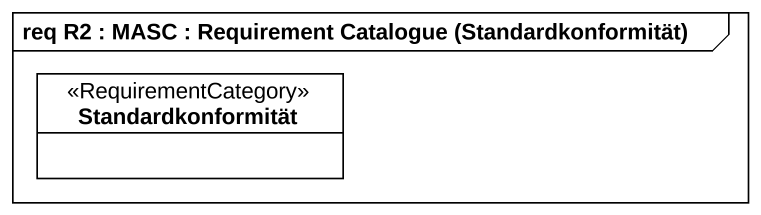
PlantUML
@startuml
mainframe req R2 : MASC : Requirement Catalogue (Standardkonformität)
hide circle
hide empty members
class Standardkonformität <<RequirementCategory>>
@enduml
